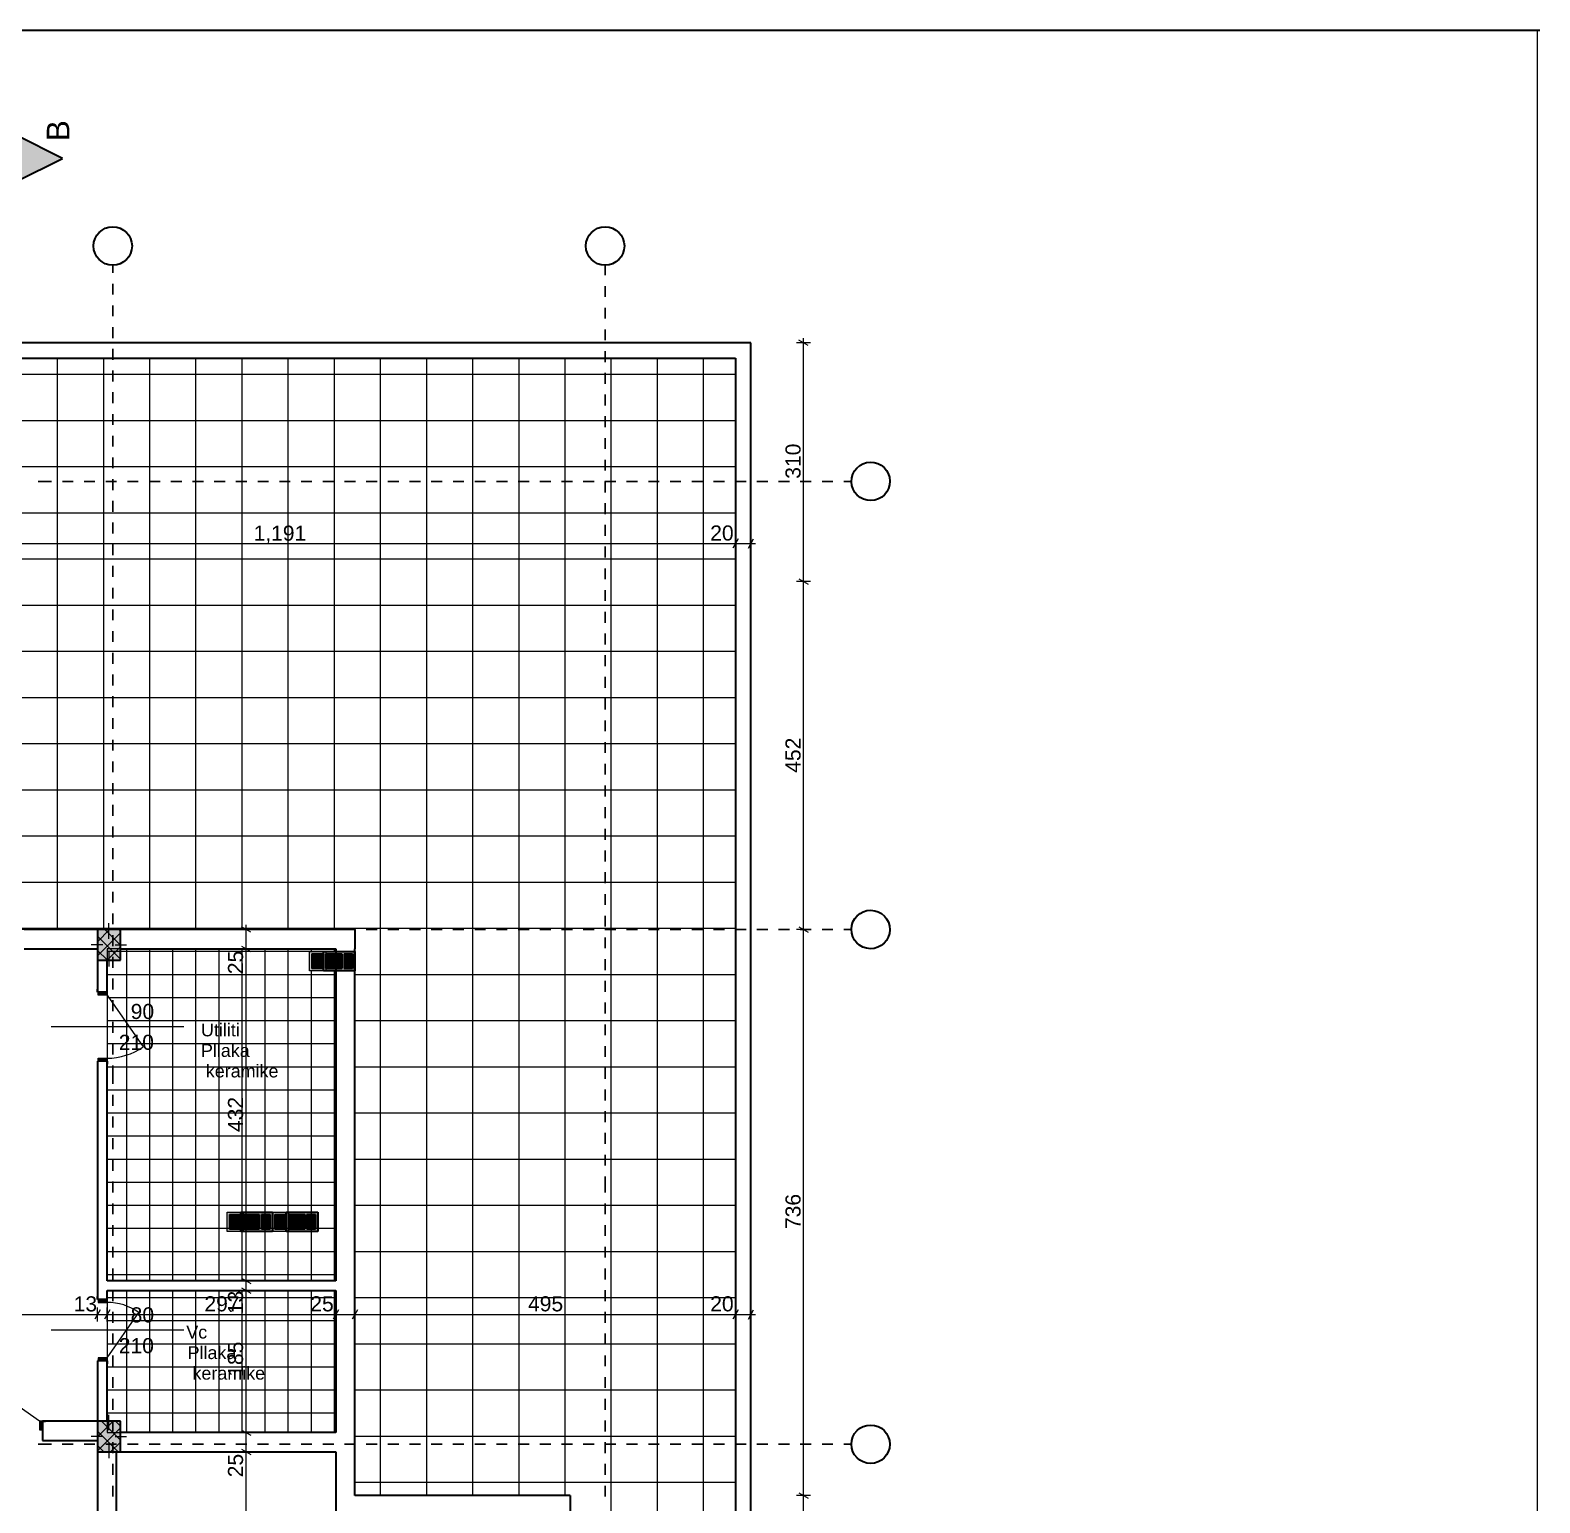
# Model space of a CAD drawing. Header units: centimetres. Extents: x -2434 to 2614, y -2658 to 878.
# Drawn here: x 623 to 2587, y -1037 to 878 of the extents above; entities that cross this region are included whole.
import ezdxf

# ---------------------------------------------------------------- set-up
doc = ezdxf.new("R2010")
doc.units = ezdxf.units.CM
for name, color, linetype, true_color in [('PDF_0_Pen_No__1#1', 7, 'Continuous', 0xa80f02), ('PDF_2D Drafting - General', 7, 'Continuous', 0xa80f02), ('PDF_A-COLS_Pen_No__97#1', 7, 'Continuous', 0x6a6a6a), ('PDF_Annotation - Text', 7, 'Continuous', 0xa80f02), ('PDF_Geometry', 7, 'Continuous', 0x999999), ('PDF_Marker - Section', 7, 'Continuous', 0x80c2ff), ('PDF_Structural - Shear', 7, 'Continuous', 0xdf0000)]:
    doc.layers.add(name, color=color, linetype=linetype, true_color=true_color)
doc.layers.add('PDF_Dimensioning - General', color=7, linetype='Continuous')
doc.layers.add('PDF_Structural - Bearing', color=7, linetype='Continuous')
doc.styles.add('PDF Arial', font='')
doc.styles.get('PDF Arial').set_extended_font_data('Arial')

msp = doc.modelspace()

# ---------------------------------------------------------------- linework, layer by layer
at = {"layer": 'PDF_0_Pen_No__1#1', "lineweight": 35}
for points in [[(1004.7, -345.3), (1004.7, -320.3)], [(1004.7, -320.3), (1045.7, -320.3)], [(1007.7, -342.3), (1007.7, -323.3)], [(1007.7, -323.3), (1028.7, -323.3)], [(1028.7, -323.3), (1028.7, -342.3)], [(1031.7, -323.3), (1031.7, -342.3)], [(1031.7, -323.3), (1042.7, -323.3)], [(1042.7, -323.3), (1042.7, -342.3)], [(1045.7, -320.3), (1045.7, -345.3)], [(1045.7, -345.3), (1004.7, -345.3)], [(1028.7, -342.3), (1007.7, -342.3)], [(1042.7, -342.3), (1031.7, -342.3)], [(897.4, -684.2), (897.4, -659.2)], [(897.4, -659.2), (938.4, -659.2)], [(900.4, -681.2), (900.4, -662.2)], [(900.4, -662.2), (921.4, -662.2)], [(921.4, -662.2), (921.4, -681.2)], [(924.4, -662.2), (924.4, -681.2)], [(924.4, -662.2), (935.4, -662.2)], [(935.4, -662.2), (935.4, -681.2)], [(938.4, -659.2), (938.4, -684.2)], [(956.4, -684.2), (956.4, -659.2)], [(956.4, -659.2), (997.4, -659.2)], [(959.4, -681.2), (959.4, -662.2)], [(959.4, -662.2), (980.4, -662.2)], [(980.4, -662.2), (980.4, -681.2)], [(983.4, -662.2), (983.4, -681.2)], [(983.4, -662.2), (994.4, -662.2)], [(994.4, -662.2), (994.4, -681.2)], [(997.4, -659.2), (997.4, -684.2)], [(938.4, -684.2), (897.4, -684.2)], [(921.4, -681.2), (900.4, -681.2)], [(935.4, -681.2), (924.4, -681.2)], [(997.4, -684.2), (956.4, -684.2)], [(980.4, -681.2), (959.4, -681.2)], [(994.4, -681.2), (983.4, -681.2)]]:
    msp.add_lwpolyline(points, dxfattribs=at)
at = {"layer": 'PDF_2D Drafting - General', "lineweight": 35}
msp.add_circle((948.9, -671.7), 5, dxfattribs=at)
for centre, major_axis, ratio in [((997.2, -332.8), (5, 0), 0.999435), ((889.9, -671.7), (-0.05, -5), 0.999325)]:
    msp.add_ellipse(centre, major_axis=major_axis, ratio=ratio, dxfattribs=at)
at = {"layer": 'PDF_A-COLS_Pen_No__97#1', "lineweight": 18}
for points in [[(986.7, -345.3), (986.7, -320.3)], [(986.7, -320.3), (1007.7, -320.3)], [(1004.7, -323.3), (989.7, -323.3)], [(989.7, -323.3), (989.7, -342.3)], [(989.7, -342.3), (989.7, -323.3)], [(989.7, -323.3), (1004.7, -323.3)], [(989.7, -342.3), (1004.7, -323.3)], [(1004.7, -323.3), (989.7, -342.3)], [(989.7, -342.3), (989.7, -323.3)], [(989.7, -323.3), (1004.7, -323.3)], [(1004.7, -320.3), (1004.7, -345.3)], [(1045.7, -320.3), (1004.7, -320.3)], [(1004.7, -342.3), (1004.7, -323.3)], [(1004.7, -323.3), (1004.7, -342.3)], [(1004.7, -323.3), (1004.7, -342.3)], [(1007.7, -320.3), (1007.7, -345.3)], [(1007.7, -323.3), (1028.7, -323.3)], [(1007.7, -342.3), (1007.7, -323.3)], [(1007.7, -342.3), (1028.7, -323.3)], [(1007.7, -342.3), (1028.7, -323.3)], [(1007.7, -323.3), (1007.7, -342.3)], [(1028.7, -323.3), (1007.7, -323.3)], [(1028.7, -323.3), (1028.7, -342.3)], [(1028.7, -323.3), (1028.7, -342.3)], [(1031.7, -342.3), (1031.7, -323.3)], [(1031.7, -323.3), (1042.7, -323.3)], [(1042.7, -323.3), (1031.7, -342.3)], [(1031.7, -342.3), (1042.7, -323.3)], [(1031.7, -323.3), (1031.7, -342.3)], [(1042.7, -323.3), (1031.7, -323.3)], [(1042.7, -323.3), (1042.7, -342.3)], [(1042.7, -342.3), (1042.7, -323.3)], [(1045.7, -345.3), (1045.7, -320.3)], [(1007.7, -345.3), (986.7, -345.3)], [(989.7, -342.3), (1004.7, -342.3)], [(1004.7, -342.3), (989.7, -342.3)], [(1004.7, -342.3), (989.7, -342.3)], [(1004.7, -345.3), (1045.7, -345.3)], [(1028.7, -342.3), (1007.7, -342.3)], [(1028.7, -342.3), (1007.7, -342.3)], [(1042.7, -342.3), (1031.7, -342.3)], [(1031.7, -342.3), (1042.7, -342.3)], [(879.4, -684.2), (879.4, -659.2)], [(879.4, -659.2), (900.4, -659.2)], [(897.4, -662.2), (882.4, -662.2)], [(882.4, -662.2), (882.4, -681.2)], [(882.4, -681.2), (882.4, -662.2)], [(882.4, -662.2), (897.4, -662.2)], [(882.4, -681.2), (897.4, -662.2)], [(897.4, -662.2), (882.4, -681.2)], [(882.4, -681.2), (882.4, -662.2)], [(882.4, -662.2), (897.4, -662.2)], [(897.4, -659.2), (897.4, -684.2)], [(938.4, -659.2), (897.4, -659.2)], [(897.4, -681.2), (897.4, -662.2)], [(897.4, -662.2), (897.4, -681.2)], [(897.4, -662.2), (897.4, -681.2)], [(900.4, -659.2), (900.4, -684.2)], [(900.4, -662.2), (921.4, -662.2)], [(900.4, -681.2), (900.4, -662.2)], [(900.4, -681.2), (921.4, -662.2)], [(900.4, -681.2), (921.4, -662.2)], [(900.4, -662.2), (900.4, -681.2)], [(921.4, -662.2), (900.4, -662.2)], [(921.4, -662.2), (921.4, -681.2)], [(921.4, -662.2), (921.4, -681.2)], [(924.4, -681.2), (924.4, -662.2)], [(924.4, -662.2), (935.4, -662.2)], [(935.4, -662.2), (924.4, -681.2)], [(924.4, -681.2), (935.4, -662.2)], [(924.4, -662.2), (924.4, -681.2)], [(935.4, -662.2), (924.4, -662.2)], [(935.4, -662.2), (935.4, -681.2)], [(935.4, -681.2), (935.4, -662.2)], [(938.4, -684.2), (938.4, -659.2)], [(938.4, -659.2), (959.4, -659.2)], [(938.4, -684.2), (938.4, -659.2)], [(956.4, -662.2), (941.4, -662.2)], [(941.4, -662.2), (941.4, -681.2)], [(941.4, -681.2), (941.4, -662.2)], [(941.4, -662.2), (956.4, -662.2)], [(941.4, -681.2), (956.4, -662.2)], [(956.4, -662.2), (941.4, -681.2)], [(941.4, -681.2), (941.4, -662.2)], [(941.4, -662.2), (956.4, -662.2)], [(956.4, -659.2), (956.4, -684.2)], [(997.4, -659.2), (956.4, -659.2)], [(956.4, -681.2), (956.4, -662.2)], [(956.4, -662.2), (956.4, -681.2)], [(956.4, -662.2), (956.4, -681.2)], [(959.4, -659.2), (959.4, -684.2)], [(959.4, -662.2), (980.4, -662.2)], [(959.4, -681.2), (959.4, -662.2)], [(959.4, -681.2), (980.4, -662.2)], [(959.4, -681.2), (980.4, -662.2)], [(959.4, -662.2), (959.4, -681.2)], [(980.4, -662.2), (959.4, -662.2)], [(980.4, -662.2), (980.4, -681.2)], [(980.4, -662.2), (980.4, -681.2)], [(983.4, -681.2), (983.4, -662.2)], [(983.4, -662.2), (994.4, -662.2)], [(994.4, -662.2), (983.4, -681.2)], [(983.4, -681.2), (994.4, -662.2)], [(983.4, -662.2), (983.4, -681.2)], [(994.4, -662.2), (983.4, -662.2)], [(994.4, -662.2), (994.4, -681.2)], [(994.4, -681.2), (994.4, -662.2)], [(997.4, -684.2), (997.4, -659.2)], [(900.4, -684.2), (879.4, -684.2)], [(882.4, -681.2), (897.4, -681.2)], [(897.4, -681.2), (882.4, -681.2)], [(897.4, -681.2), (882.4, -681.2)], [(897.4, -684.2), (938.4, -684.2)], [(921.4, -681.2), (900.4, -681.2)], [(921.4, -681.2), (900.4, -681.2)], [(935.4, -681.2), (924.4, -681.2)], [(924.4, -681.2), (935.4, -681.2)], [(959.4, -684.2), (938.4, -684.2)], [(941.4, -681.2), (956.4, -681.2)], [(956.4, -681.2), (941.4, -681.2)], [(956.4, -681.2), (941.4, -681.2)], [(956.4, -684.2), (997.4, -684.2)], [(980.4, -681.2), (959.4, -681.2)], [(980.4, -681.2), (959.4, -681.2)], [(994.4, -681.2), (983.4, -681.2)], [(983.4, -681.2), (994.4, -681.2)]]:
    msp.add_lwpolyline(points, dxfattribs=at)
at = {"layer": 'PDF_A-COLS_Pen_No__97#1', "transparency": 33554559}
for points in [[(1007.7, -320.3), (1007.7, -345.3), (986.7, -320.3), (986.7, -345.3)], [(1004.7, -323.3), (989.7, -323.3), (1004.7, -342.3), (989.7, -342.3)], [(1045.7, -320.3), (1045.7, -345.3), (1004.7, -320.3), (1004.7, -345.3)], [(1028.7, -323.3), (1007.7, -323.3), (1028.7, -342.3), (1007.7, -342.3)], [(1028.7, -323.3), (1028.7, -342.3), (1007.7, -342.3)], [(1031.7, -323.3), (1031.7, -342.3), (1042.7, -323.3), (1042.7, -342.3)], [(1031.7, -342.3), (1042.7, -323.3), (1042.7, -342.3)], [(900.4, -659.2), (900.4, -684.2), (879.4, -659.2), (879.4, -684.2)], [(897.4, -662.2), (882.4, -662.2), (897.4, -681.2), (882.4, -681.2)], [(938.4, -659.2), (938.4, -684.2), (897.4, -659.2), (897.4, -684.2)], [(921.4, -662.2), (900.4, -662.2), (921.4, -681.2), (900.4, -681.2)], [(921.4, -662.2), (921.4, -681.2), (900.4, -681.2)], [(924.4, -662.2), (924.4, -681.2), (935.4, -662.2), (935.4, -681.2)], [(924.4, -681.2), (935.4, -662.2), (935.4, -681.2)], [(959.4, -659.2), (959.4, -684.2), (938.4, -659.2), (938.4, -684.2)], [(956.4, -662.2), (941.4, -662.2), (956.4, -681.2), (941.4, -681.2)], [(997.4, -659.2), (997.4, -684.2), (956.4, -659.2), (956.4, -684.2)], [(980.4, -662.2), (959.4, -662.2), (980.4, -681.2), (959.4, -681.2)], [(980.4, -662.2), (980.4, -681.2), (959.4, -681.2)], [(983.4, -662.2), (983.4, -681.2), (994.4, -662.2), (994.4, -681.2)], [(983.4, -681.2), (994.4, -662.2), (994.4, -681.2)]]:
    msp.add_solid(points, dxfattribs=at)
at = {"layer": 'PDF_A-COLS_Pen_No__97#1', "color": 7, "true_color": 0xffffff, "transparency": 33554559}
for points in [[(1004.7, -323.3), (1004.7, -342.3), (989.7, -323.3), (989.7, -342.3)], [(1004.7, -323.3), (989.7, -342.3), (989.7, -323.3)], [(1028.7, -323.3), (1007.7, -342.3), (1007.7, -323.3)], [(1042.7, -323.3), (1031.7, -342.3), (1031.7, -323.3)], [(897.4, -662.2), (897.4, -681.2), (882.4, -662.2), (882.4, -681.2)], [(897.4, -662.2), (882.4, -681.2), (882.4, -662.2)], [(921.4, -662.2), (900.4, -681.2), (900.4, -662.2)], [(935.4, -662.2), (924.4, -681.2), (924.4, -662.2)], [(956.4, -662.2), (956.4, -681.2), (941.4, -662.2), (941.4, -681.2)], [(956.4, -662.2), (941.4, -681.2), (941.4, -662.2)], [(980.4, -662.2), (959.4, -681.2), (959.4, -662.2)], [(994.4, -662.2), (983.4, -681.2), (983.4, -662.2)]]:
    msp.add_solid(points, dxfattribs=at)
at = {"layer": 'PDF_A-COLS_Pen_No__97#1', "color": 5, "transparency": 33554559}
for points in [[(989.7, -342.3), (1004.7, -323.3), (1004.7, -342.3)], [(882.4, -681.2), (897.4, -662.2), (897.4, -681.2)], [(941.4, -681.2), (956.4, -662.2), (956.4, -681.2)]]:
    msp.add_solid(points, dxfattribs=at)
at = {"layer": 'PDF_Dimensioning - General', "lineweight": 13}
for points in [[(1638.3, 471.3), (1620.3, 471.3)], [(1635.3, 467.9), (1623.3, 474.8)], [(1629.3, 471.3), (1629.3, 477.2)], [(1629.3, 160.9), (1629.3, 471.3)], [(1544.4, 216.2), (1537.5, 204.2)], [(1540.9, 201.2), (1540.9, 219.2)], [(1557.5, 204.2), (1564.4, 216.2)], [(1560.9, 201.2), (1560.9, 219.2)], [(349.5, 210.2), (1540.9, 210.2)], [(1540.9, 210.2), (1560.9, 210.2)], [(1560.9, 210.2), (1566.8, 210.2)], [(1638.3, 160.9), (1620.3, 160.9)], [(1623.3, 164.4), (1635.3, 157.4)], [(1629.3, -291.5), (1629.3, 160.9)], [(913.2, -291.5), (895.2, -291.5)], [(910.2, -295), (898.2, -288)], [(904.2, -291.5), (904.2, -285.6)], [(904.2, -316.5), (904.2, -291.5)], [(1638.3, -291.5), (1620.3, -291.5)], [(1623.3, -288), (1635.3, -295)], [(1629.3, -1027.5), (1629.3, -291.5)], [(898.2, -313.1), (910.2, -320)], [(913.2, -316.5), (895.2, -316.5)], [(904.2, -748.3), (904.2, -316.5)], [(898.2, -744.9), (910.2, -751.8)], [(913.2, -748.3), (895.2, -748.3)], [(913.2, -760.8), (895.2, -760.8)], [(898.2, -757.4), (910.2, -764.3)], [(904.2, -760.8), (904.2, -748.3)], [(904.2, -945.7), (904.2, -760.8)], [(710.8, -801), (710.8, -783)], [(723.3, -801), (723.3, -783)], [(1020.7, -801), (1020.7, -783)], [(1045.7, -801), (1045.7, -783)], [(1540.9, -801), (1540.9, -783)], [(1560.9, -801), (1560.9, -783)], [(477.6, -792), (710.8, -792)], [(714.3, -786), (707.3, -798)], [(710.8, -792), (723.3, -792)], [(726.8, -786), (719.8, -798)], [(723.3, -792), (1020.7, -792)], [(1024.2, -786), (1017.3, -798)], [(1020.7, -792), (1045.7, -792)], [(1049.2, -786), (1042.3, -798)], [(1045.7, -792), (1540.9, -792)], [(1544.4, -786), (1537.5, -798)], [(1540.9, -792), (1560.9, -792)], [(1557.5, -798), (1564.4, -786)], [(1560.9, -792), (1566.8, -792)], [(898.2, -942.3), (910.2, -949.2)], [(913.2, -945.7), (895.2, -945.7)], [(904.2, -970.8), (904.2, -945.7)], [(913.2, -970.8), (895.2, -970.8)], [(898.2, -967.3), (910.2, -974.2)], [(904.2, -1743.1), (904.2, -970.8)], [(1638.3, -1027.5), (1620.3, -1027.5)], [(1623.3, -1024), (1635.3, -1030.9)], [(1629.3, -1810.8), (1629.3, -1027.5)]]:
    msp.add_lwpolyline(points, dxfattribs=at)
at = {"layer": 'PDF_Geometry', "color": 7, "lineweight": 35}
msp.add_lwpolyline([(-2404.3, 877.7), (2587, 877.7)], dxfattribs=at)
at = {"layer": 'PDF_Geometry', "color": 7, "lineweight": 13}
for points in [[(2583.6, 877.7), (2583.6, -2627.7)], [(1540.9, 451.3), (-656.6, 451.3)], [(1540.9, -1479.7), (1540.9, 451.3)], [(1045.7, -291.5), (349.5, -291.5)], [(1045.7, -291.5), (349.5, -291.5)], [(1045.7, -1027.5), (1045.7, -291.5)], [(1045.7, -1027.5), (1045.7, -291.5)], [(1020.7, -316.5), (723.3, -316.5)], [(723.3, -316.5), (723.3, -748.3)], [(986.7, -320.3), (1004.7, -320.3)], [(986.7, -345.3), (986.7, -320.3)], [(1004.7, -320.3), (1020.7, -320.3)], [(1020.7, -320.3), (1020.7, -316.5)], [(1007.7, -345.3), (986.7, -345.3)], [(1020.7, -345.3), (1007.7, -345.3)], [(1020.7, -748.3), (1020.7, -345.3)], [(723.3, -748.3), (1020.7, -748.3)], [(723.3, -760.8), (723.3, -945.7)], [(1020.7, -760.8), (723.3, -760.8)], [(1020.7, -945.7), (1020.7, -760.8)], [(723.3, -945.7), (1020.7, -945.7)], [(1325.8, -1027.5), (1045.7, -1027.5)], [(1325.8, -1027.5), (1045.7, -1027.5)], [(1325.8, -1810.8), (1325.8, -1027.5)], [(1325.8, -1810.8), (1325.8, -1027.5)]]:
    msp.add_lwpolyline(points, dxfattribs=at)
at = {"layer": 'PDF_Geometry', "lineweight": 13}
for points in [[(659, -291.5), (659, 451.3)], [(719, -291.5), (719, 451.3)], [(779, -291.5), (779, 451.3)], [(839, -291.5), (839, 451.3)], [(899.1, -291.5), (899.1, 451.3)], [(959.1, -291.5), (959.1, 451.3)], [(1019.1, -291.5), (1019.1, 451.3)], [(1079.1, -1027.5), (1079.1, 451.3)], [(1139.1, -1027.5), (1139.1, 451.3)], [(1199.2, -1027.5), (1199.2, 451.3)], [(1259.2, -1027.5), (1259.2, 451.3)], [(1319.2, -1027.5), (1319.2, 451.3)], [(1379.2, -1810.8), (1379.2, 451.3)], [(1439.3, -1810.8), (1439.3, 451.3)], [(1499.3, -1810.8), (1499.3, 451.3)], [(-656.6, 430.4), (1540.9, 430.4)], [(-656.6, 370.4), (1540.9, 370.4)], [(-656.6, 310.3), (1540.9, 310.3)], [(-1702.3, 250.3), (1540.9, 250.3)], [(-1702.3, 190.3), (1540.9, 190.3)], [(349.5, 130.3), (1540.9, 130.3)], [(349.5, 70.3), (1540.9, 70.3)], [(349.5, 10.2), (1540.9, 10.2)], [(349.5, -49.8), (1540.9, -49.8)], [(349.5, -109.8), (1540.9, -109.8)], [(349.5, -169.8), (1540.9, -169.8)], [(349.5, -229.9), (1540.9, -229.9)], [(349.5, -289.9), (1540.9, -289.9)], [(723.3, -319.9), (1020.7, -319.9)], [(749, -748.3), (749, -316.5)], [(779, -748.3), (779, -316.5)], [(809, -748.3), (809, -316.5)], [(839, -748.3), (839, -316.5)], [(869, -748.3), (869, -316.5)], [(899.1, -748.3), (899.1, -316.5)], [(929.1, -748.3), (929.1, -316.5)], [(959.1, -748.3), (959.1, -316.5)], [(989.1, -320.3), (989.1, -316.5)], [(1019.1, -320.3), (1019.1, -316.5)], [(723.3, -349.9), (1020.7, -349.9)], [(989.1, -748.3), (989.1, -345.3)], [(1019.1, -748.3), (1019.1, -345.3)], [(1045.7, -349.9), (1540.9, -349.9)], [(723.3, -379.9), (1020.7, -379.9)], [(723.3, -409.9), (1020.7, -409.9)], [(1045.7, -409.9), (1540.9, -409.9)], [(723.3, -439.9), (1020.7, -439.9)], [(723.3, -470), (1020.7, -470)], [(1045.7, -470), (1540.9, -470)], [(723.3, -500), (1020.7, -500)], [(723.3, -530), (1020.7, -530)], [(1045.7, -530), (1540.9, -530)], [(723.3, -560), (1020.7, -560)], [(723.3, -590), (1020.7, -590)], [(1045.7, -590), (1540.9, -590)], [(723.3, -620), (1020.7, -620)], [(723.3, -650), (1020.7, -650)], [(1045.7, -650), (1540.9, -650)], [(723.3, -680), (1020.7, -680)], [(723.3, -710.1), (1020.7, -710.1)], [(1045.7, -710.1), (1540.9, -710.1)], [(723.3, -740.1), (1020.7, -740.1)], [(749, -945.7), (749, -760.8)], [(779, -945.7), (779, -760.8)], [(809, -945.7), (809, -760.8)], [(839, -945.7), (839, -760.8)], [(869, -945.7), (869, -760.8)], [(899.1, -945.7), (899.1, -760.8)], [(929.1, -945.7), (929.1, -760.8)], [(959.1, -945.7), (959.1, -760.8)], [(989.1, -945.7), (989.1, -760.8)], [(1019.1, -945.7), (1019.1, -760.8)], [(723.3, -770.1), (1020.7, -770.1)], [(1045.7, -770.1), (1540.9, -770.1)], [(723.3, -800.1), (1020.7, -800.1)], [(723.3, -830.1), (1020.7, -830.1)], [(1045.7, -830.1), (1540.9, -830.1)], [(723.3, -860.1), (1020.7, -860.1)], [(723.3, -890.1), (1020.7, -890.1)], [(1045.7, -890.1), (1540.9, -890.1)], [(723.3, -920.1), (1020.7, -920.1)], [(1045.7, -950.2), (1540.9, -950.2)], [(1045.7, -1010.2), (1540.9, -1010.2)]]:
    msp.add_lwpolyline(points, dxfattribs=at)
at = {"layer": 'PDF_Marker - Section', "color": 161, "lineweight": 35, "true_color": 0x40a5ff}
for points in [[(665.2, 711.1), (605.2, 741.1)], [(605.2, 681.1), (665.2, 711.1)]]:
    msp.add_lwpolyline(points, dxfattribs=at)
at = {"layer": 'PDF_Marker - Section', "color": 161, "true_color": 0x40a5ff, "transparency": 33554559}
msp.add_solid([(605.2, 741.1), (605.2, 681.1), (665.2, 711.1)], dxfattribs=at)
at = {"layer": 'PDF_Structural - Bearing', "lineweight": 35}
for points in [[(1540.9, 471.3), (-656.6, 471.3)], [(1560.9, 471.3), (1540.9, 471.3)], [(1560.9, -1479.7), (1560.9, 471.3)], [(-656.6, 451.3), (1540.9, 451.3)], [(1540.9, 451.3), (1540.9, -1479.7)], [(710.8, -291.5), (615.7, -291.5)], [(740.8, -291.5), (710.8, -291.5)], [(710.8, -291.5), (710.8, -331.5)], [(1045.7, -291.5), (740.8, -291.5)], [(740.8, -331.5), (740.8, -291.5)], [(1045.7, -291.5), (1045.7, -316.5)], [(615.7, -316.5), (710.8, -316.5)], [(710.8, -331.5), (710.8, -372.9)], [(710.8, -331.5), (740.8, -331.5)], [(723.3, -372.9), (723.3, -331.5)], [(740.8, -316.5), (1020.7, -316.5)], [(1020.7, -316.5), (1020.7, -748.3)], [(1045.7, -1027.5), (1045.7, -316.5)], [(710.8, -372.9), (710.8, -369.2)], [(710.8, -372.9), (710.8, -369.2)], [(710.8, -372.9), (710.8, -369.2)], [(711.8, -372.9), (710.8, -372.9)], [(711.8, -372.9), (710.8, -372.9)], [(711.8, -372.9), (710.8, -372.9)], [(723.3, -372.9), (711.8, -372.9)], [(723.3, -372.9), (711.8, -372.9)], [(723.3, -372.9), (711.8, -372.9)], [(723.3, -372.9), (723.3, -369.2)], [(723.3, -372.9), (723.3, -369.2)], [(723.3, -372.9), (723.3, -369.2)], [(710.8, -462.9), (710.8, -466.6)], [(711.8, -462.9), (710.8, -462.9)], [(710.8, -462.9), (710.8, -772.4)], [(711.8, -462.9), (710.8, -462.9)], [(711.8, -462.9), (710.8, -462.9)], [(710.8, -462.9), (710.8, -466.6)], [(710.8, -462.9), (710.8, -466.6)], [(723.3, -462.9), (711.8, -462.9)], [(723.3, -462.9), (711.8, -462.9)], [(723.3, -462.9), (711.8, -462.9)], [(723.3, -462.9), (723.3, -466.6)], [(723.3, -748.3), (723.3, -462.9)], [(723.3, -462.9), (723.3, -466.6)], [(723.3, -462.9), (723.3, -466.6)], [(1020.7, -748.3), (723.3, -748.3)], [(723.3, -772.4), (723.3, -760.8)], [(723.3, -760.8), (1020.7, -760.8)], [(1020.7, -760.8), (1020.7, -945.7)], [(710.8, -772.4), (710.8, -768.7)], [(710.8, -772.4), (710.8, -768.7)], [(710.8, -772.4), (710.8, -768.7)], [(711.8, -772.4), (710.8, -772.4)], [(711.8, -772.4), (710.8, -772.4)], [(711.8, -772.4), (710.8, -772.4)], [(723.3, -772.4), (711.8, -772.4)], [(723.3, -772.4), (711.8, -772.4)], [(723.3, -772.4), (711.8, -772.4)], [(723.3, -772.4), (723.3, -768.7)], [(723.3, -772.4), (723.3, -768.7)], [(723.3, -772.4), (723.3, -768.7)], [(710.8, -852.4), (710.8, -856.1)], [(711.8, -852.4), (710.8, -852.4)], [(710.8, -852.4), (710.8, -930.7)], [(711.8, -852.4), (710.8, -852.4)], [(711.8, -852.4), (710.8, -852.4)], [(710.8, -852.4), (710.8, -856.1)], [(710.8, -852.4), (710.8, -856.1)], [(723.3, -852.4), (711.8, -852.4)], [(723.3, -852.4), (711.8, -852.4)], [(723.3, -852.4), (711.8, -852.4)], [(723.3, -852.4), (723.3, -856.1)], [(723.3, -930.7), (723.3, -852.4)], [(723.3, -852.4), (723.3, -856.1)], [(723.3, -852.4), (723.3, -856.1)], [(639.4, -930.7), (643.1, -930.7)], [(639.4, -930.7), (639.4, -942.2)], [(710.8, -930.7), (639.4, -930.7)], [(639.4, -930.7), (639.4, -942.2)], [(639.4, -930.7), (639.4, -942.2)], [(639.4, -930.7), (643.1, -930.7)], [(639.4, -930.7), (643.1, -930.7)], [(639.4, -942.2), (639.4, -955.8)], [(639.4, -942.2), (639.4, -955.8)], [(639.4, -942.2), (639.4, -955.8)], [(740.8, -930.7), (710.8, -930.7)], [(710.8, -930.7), (710.8, -970.8)], [(740.8, -970.8), (740.8, -930.7)], [(639.4, -955.8), (643.1, -955.8)], [(639.4, -955.8), (710.8, -955.8)], [(639.4, -955.8), (643.1, -955.8)], [(639.4, -955.8), (643.1, -955.8)], [(1020.7, -945.7), (740.8, -945.7)], [(710.8, -970.8), (710.8, -1698.2)], [(710.8, -970.8), (740.8, -970.8)], [(735.8, -1290.6), (735.8, -970.8)], [(740.8, -970.8), (1020.7, -970.8)], [(1020.7, -970.8), (1020.7, -1052.5)], [(1325.8, -1027.5), (1045.7, -1027.5)], [(1325.8, -1027.5), (1325.8, -1052.5)]]:
    msp.add_lwpolyline(points, dxfattribs=at)
at = {"layer": 'PDF_Structural - Bearing', "lineweight": 13}
for points in [[(710.8, -307.4), (726.6, -291.5)], [(740.8, -311.9), (720.4, -291.5)], [(740.8, -293.5), (738.8, -291.5)], [(710.8, -325.8), (740.8, -295.7)], [(740.8, -330.3), (710.8, -300.3)], [(723.4, -331.5), (740.8, -314.1)], [(723.7, -331.5), (710.8, -318.7)], [(823.3, -417.9), (650.8, -417.9)], [(823.3, -812.4), (650.8, -812.4)], [(710.8, -951.1), (731.1, -930.7)], [(710.8, -932.7), (712.8, -930.7)], [(710.8, -969.5), (740.8, -939.5)], [(740.8, -955.6), (715.9, -930.7)], [(740.8, -937.2), (734.3, -930.7)], [(737.6, -970.8), (710.8, -944)], [(727.9, -970.8), (740.8, -957.9)], [(719.2, -970.8), (710.8, -962.4)]]:
    msp.add_lwpolyline(points, dxfattribs=at)
at = {"layer": 'PDF_Structural - Bearing', "color": 1, "lineweight": 0}
for points in [[(725.8, -303.5), (725.8, -283.5)], [(717.8, -311.5), (702.8, -311.5)], [(725.8, -311.5), (725.8, -311.5)], [(733.8, -311.5), (748.8, -311.5)], [(725.8, -319.5), (725.8, -339.5)], [(725.8, -942.7), (725.8, -922.7)], [(717.8, -950.7), (702.8, -950.7)], [(725.8, -950.7), (725.8, -950.7)], [(725.8, -958.8), (725.8, -978.8)], [(733.8, -950.7), (748.8, -950.7)]]:
    msp.add_lwpolyline(points, dxfattribs=at)
at = {"layer": 'PDF_Structural - Bearing', "color": 30, "lineweight": 20, "true_color": 0xff6600}
for points in [[(711.8, -376.9), (711.8, -372.9)], [(711.8, -372.9), (723.3, -372.9)], [(723.3, -372.9), (723.3, -376.9)], [(723.3, -376.9), (711.8, -376.9)], [(711.8, -462.9), (711.8, -458.9)], [(711.8, -458.9), (723.3, -458.9)], [(723.3, -462.9), (711.8, -462.9)], [(723.3, -458.9), (723.3, -462.9)], [(711.8, -772.4), (711.8, -776.4)], [(723.3, -772.4), (711.8, -772.4)], [(711.8, -776.4), (723.3, -776.4)], [(723.3, -776.4), (723.3, -772.4)], [(723.3, -848.4), (711.8, -848.4)], [(711.8, -848.4), (711.8, -852.4)], [(711.8, -852.4), (723.3, -852.4)], [(723.3, -852.4), (723.3, -848.4)], [(639.4, -930.7), (635.4, -930.7)], [(635.4, -930.7), (635.4, -942.2)], [(635.4, -942.2), (639.4, -942.2)], [(639.4, -942.2), (639.4, -930.7)]]:
    msp.add_lwpolyline(points, dxfattribs=at)
at = {"layer": 'PDF_Structural - Bearing', "color": 30, "lineweight": 18, "true_color": 0xff6600}
for points in [[(723.3, -376.9), (770.4, -444.1)], [(723.3, -848.4), (764.6, -789.4)], [(635.4, -930.7), (560, -877.9)]]:
    msp.add_lwpolyline(points, dxfattribs=at)
for centre, radius, start, end in [((723.3, -376.9), 82, 270.0008, 305.005), ((723.3, -848.4), 72, 55.0053, 89.9981)]:
    msp.add_arc(centre, radius, start, end, dxfattribs=at)
at = {"layer": 'PDF_Structural - Bearing', "color": 7, "true_color": 0xffffff, "transparency": 33554559}
for points in [[(710.8, -331.5), (710.8, -291.5), (740.8, -331.5), (740.8, -291.5)], [(723.3, -372.9), (711.8, -372.9), (723.3, -376.9), (711.8, -376.9)], [(711.8, -462.9), (723.3, -462.9), (711.8, -458.9), (723.3, -458.9)], [(711.8, -772.4), (711.8, -776.4), (723.3, -772.4), (723.3, -776.4)], [(723.3, -852.4), (723.3, -848.4), (711.8, -852.4), (711.8, -848.4)], [(639.4, -930.7), (635.4, -930.7), (639.4, -942.2), (635.4, -942.2)], [(710.8, -970.8), (710.8, -930.7), (740.8, -970.8), (740.8, -930.7)]]:
    msp.add_solid(points, dxfattribs=at)
at = {"layer": 'PDF_Structural - Shear', "lineweight": 25}
for points in [[(730.8, 562.2), (730.8, 572.2)], [(1371.2, 559.2), (1371.2, 572.2)], [(730.8, 534), (730.8, 548.1)], [(1371.2, 530.9), (1371.2, 545.1)], [(730.8, 505.8), (730.8, 519.9)], [(1371.2, 502.7), (1371.2, 516.8)], [(730.8, 477.5), (730.8, 491.6)], [(1371.2, 474.5), (1371.2, 488.6)], [(730.8, 449.3), (730.8, 463.4)], [(1371.2, 446.2), (1371.2, 460.4)], [(730.8, 421.1), (730.8, 435.2)], [(1371.2, 418), (1371.2, 432.1)], [(730.8, 392.8), (730.8, 406.9)], [(1371.2, 389.8), (1371.2, 403.9)], [(730.8, 364.6), (730.8, 378.7)], [(1371.2, 361.5), (1371.2, 375.7)], [(730.8, 336.4), (730.8, 350.5)], [(1371.2, 333.3), (1371.2, 347.4)], [(730.8, 308.1), (730.8, 322.2)], [(1371.2, 305.1), (1371.2, 319.2)], [(633.8, 291.1), (641.1, 291.1)], [(641.1, 291.1), (641.1, 291.1)], [(641.1, 291.1), (641.1, 291.1)], [(641.1, 291.1), (651.1, 291.1)], [(665.2, 291.1), (679.3, 291.1)], [(693.4, 291.1), (707.5, 291.1)], [(721.6, 291.1), (735.8, 291.1)], [(730.8, 279.9), (730.8, 294)], [(749.9, 291.1), (764, 291.1)], [(778.1, 291.1), (792.2, 291.1)], [(806.3, 291.1), (820.5, 291.1)], [(834.6, 291.1), (848.7, 291.1)], [(862.8, 291.1), (876.9, 291.1)], [(891, 291.1), (905.2, 291.1)], [(919.3, 291.1), (933.4, 291.1)], [(947.5, 291.1), (961.6, 291.1)], [(975.7, 291.1), (989.9, 291.1)], [(1004, 291.1), (1018.1, 291.1)], [(1032.2, 291.1), (1046.3, 291.1)], [(1060.4, 291.1), (1074.6, 291.1)], [(1088.7, 291.1), (1102.8, 291.1)], [(1116.9, 291.1), (1131, 291.1)], [(1145.1, 291.1), (1159.3, 291.1)], [(1173.4, 291.1), (1187.5, 291.1)], [(1201.6, 291.1), (1215.7, 291.1)], [(1229.8, 291.1), (1244, 291.1)], [(1258.1, 291.1), (1272.2, 291.1)], [(1286.3, 291.1), (1300.4, 291.1)], [(1314.5, 291.1), (1328.7, 291.1)], [(1342.8, 291.1), (1356.9, 291.1)], [(1371, 291.1), (1385.1, 291.1)], [(1371.2, 276.8), (1371.2, 291)], [(1399.2, 291.1), (1413.4, 291.1)], [(1427.5, 291.1), (1441.6, 291.1)], [(1455.7, 291.1), (1469.8, 291.1)], [(1483.9, 291.1), (1498.1, 291.1)], [(1512.2, 291.1), (1526.3, 291.1)], [(1540.4, 291.1), (1554.5, 291.1)], [(1568.6, 291.1), (1582.8, 291.1)], [(1596.9, 291.1), (1611, 291.1)], [(1625.1, 291.1), (1639.2, 291.1)], [(1653.3, 291.1), (1667.5, 291.1)], [(1681.6, 291.1), (1691.6, 291.1)], [(730.8, 251.7), (730.8, 265.8)], [(1371.2, 248.6), (1371.2, 262.7)], [(730.8, 223.4), (730.8, 237.5)], [(1371.2, 220.4), (1371.2, 234.5)], [(730.8, 195.2), (730.8, 209.3)], [(1371.2, 192.1), (1371.2, 206.3)], [(730.8, 167), (730.8, 181.1)], [(1371.2, 163.9), (1371.2, 178)], [(730.8, 138.7), (730.8, 152.8)], [(1371.2, 135.7), (1371.2, 149.8)], [(730.8, 110.5), (730.8, 124.6)], [(1371.2, 107.4), (1371.2, 121.6)], [(730.8, 82.3), (730.8, 96.4)], [(1371.2, 79.2), (1371.2, 93.3)], [(730.8, 54), (730.8, 68.1)], [(1371.2, 51), (1371.2, 65.1)], [(730.8, 25.8), (730.8, 39.9)], [(1371.2, 22.7), (1371.2, 36.9)], [(730.8, -2.4), (730.8, 11.7)], [(1371.2, -5.5), (1371.2, 8.6)], [(730.8, -30.7), (730.8, -16.6)], [(1371.2, -33.7), (1371.2, -19.6)], [(730.8, -58.9), (730.8, -44.8)], [(1371.2, -62), (1371.2, -47.8)], [(730.8, -87.1), (730.8, -73)], [(1371.2, -90.2), (1371.2, -76.1)], [(730.8, -115.4), (730.8, -101.3)], [(1371.2, -118.4), (1371.2, -104.3)], [(730.8, -143.6), (730.8, -129.5)], [(1371.2, -146.7), (1371.2, -132.5)], [(730.8, -171.8), (730.8, -157.7)], [(1371.2, -174.9), (1371.2, -160.8)], [(730.8, -200.1), (730.8, -186)], [(1371.2, -203.1), (1371.2, -189)], [(730.8, -228.3), (730.8, -214.2)], [(1371.2, -231.3), (1371.2, -217.2)], [(730.8, -256.5), (730.8, -242.4)], [(1371.2, -259.6), (1371.2, -245.5)], [(730.8, -284.8), (730.8, -270.7)], [(1371.2, -287.8), (1371.2, -273.7)], [(633.7, -291.5), (641, -291.5)], [(641, -291.5), (641, -291.5)], [(641, -291.5), (641, -291.5)], [(641, -291.5), (651, -291.5)], [(665.1, -291.5), (679.3, -291.5)], [(693.4, -291.5), (707.5, -291.5)], [(721.6, -291.5), (735.7, -291.5)], [(749.8, -291.5), (764, -291.5)], [(778.1, -291.5), (792.2, -291.5)], [(806.3, -291.5), (820.4, -291.5)], [(834.5, -291.5), (848.7, -291.5)], [(862.8, -291.5), (876.9, -291.5)], [(891, -291.5), (905.1, -291.5)], [(919.2, -291.5), (933.4, -291.5)], [(947.5, -291.5), (961.6, -291.5)], [(975.7, -291.5), (989.8, -291.5)], [(1003.9, -291.5), (1018.1, -291.5)], [(1032.2, -291.5), (1046.3, -291.5)], [(1060.4, -291.5), (1074.5, -291.5)], [(1088.6, -291.5), (1102.8, -291.5)], [(1116.9, -291.5), (1131, -291.5)], [(1145.1, -291.5), (1159.2, -291.5)], [(1173.3, -291.5), (1187.5, -291.5)], [(1201.6, -291.5), (1215.7, -291.5)], [(1229.8, -291.5), (1243.9, -291.5)], [(1258, -291.5), (1272.2, -291.5)], [(1286.3, -291.5), (1300.4, -291.5)], [(1314.5, -291.5), (1328.6, -291.5)], [(1342.7, -291.5), (1356.9, -291.5)], [(1371, -291.5), (1385.1, -291.5)], [(1399.2, -291.5), (1413.3, -291.5)], [(1427.4, -291.5), (1441.6, -291.5)], [(1455.7, -291.5), (1469.8, -291.5)], [(1483.9, -291.5), (1498, -291.5)], [(1512.1, -291.5), (1526.3, -291.5)], [(1540.4, -291.5), (1554.5, -291.5)], [(1568.6, -291.5), (1582.7, -291.5)], [(1596.8, -291.5), (1611, -291.5)], [(1625.1, -291.5), (1639.2, -291.5)], [(1653.3, -291.5), (1667.4, -291.5)], [(1681.5, -291.5), (1691.5, -291.5)], [(730.8, -313), (730.8, -298.9)], [(1371.2, -316), (1371.2, -301.9)], [(730.8, -341.2), (730.8, -327.1)], [(1371.2, -344.3), (1371.2, -330.2)], [(730.8, -369.5), (730.8, -355.4)], [(1371.2, -372.5), (1371.2, -358.4)], [(730.8, -397.7), (730.8, -383.6)], [(1371.2, -400.7), (1371.2, -386.6)], [(730.8, -425.9), (730.8, -411.8)], [(1371.2, -429), (1371.2, -414.9)], [(730.8, -454.2), (730.8, -440.1)], [(1371.2, -457.2), (1371.2, -443.1)], [(730.8, -478.3), (730.8, -468.3)], [(730.8, -478.3), (730.8, -492.4)], [(730.8, -478.3), (730.8, -478.3)], [(1371.2, -485.5), (1371.2, -471.3)], [(730.8, -506.5), (730.8, -520.6)], [(1371.2, -513.7), (1371.2, -499.6)], [(1371.2, -541.9), (1371.2, -527.8)], [(730.8, -534.7), (730.8, -548.8)], [(730.8, -562.9), (730.8, -577.1)], [(1371.2, -570.2), (1371.2, -556)], [(1371.2, -598.4), (1371.2, -584.3)], [(730.8, -591.2), (730.8, -605.3)], [(730.8, -619.4), (730.8, -633.5)], [(1371.2, -625.5), (1371.2, -612.5)], [(1371.2, -625.5), (1371.2, -633.5)], [(730.8, -647.6), (730.8, -661.8)], [(1371.2, -647.6), (1371.2, -661.8)], [(730.8, -675.9), (730.8, -690)], [(1371.2, -675.9), (1371.2, -690)], [(730.8, -704.1), (730.8, -718.2)], [(1371.2, -704.1), (1371.2, -718.2)], [(730.8, -732.3), (730.8, -746.5)], [(1371.2, -732.3), (1371.2, -746.5)], [(730.8, -760.6), (730.8, -774.7)], [(1371.2, -760.6), (1371.2, -774.7)], [(730.8, -788.8), (730.8, -802.9)], [(1371.2, -788.8), (1371.2, -802.9)], [(730.8, -817), (730.8, -831.2)], [(1371.2, -817), (1371.2, -831.2)], [(730.8, -845.3), (730.8, -859.4)], [(1371.2, -845.3), (1371.2, -859.4)], [(730.8, -873.5), (730.8, -887.6)], [(1371.2, -873.5), (1371.2, -887.6)], [(730.8, -901.7), (730.8, -915.9)], [(1371.2, -901.7), (1371.2, -915.9)], [(730.8, -930), (730.8, -944.1)], [(1371.2, -930), (1371.2, -944.1)], [(633.7, -960.8), (641, -960.8)], [(641, -960.8), (641, -960.8)], [(641, -960.8), (641, -960.8)], [(641, -960.8), (651, -960.8)], [(665.1, -960.8), (679.3, -960.8)], [(693.4, -960.8), (707.5, -960.8)], [(721.6, -960.8), (735.7, -960.8)], [(730.8, -958.2), (730.8, -972.3)], [(749.8, -960.8), (764, -960.8)], [(778.1, -960.8), (792.2, -960.8)], [(806.3, -960.8), (820.4, -960.8)], [(834.5, -960.8), (848.7, -960.8)], [(862.8, -960.8), (876.9, -960.8)], [(891, -960.8), (905.1, -960.8)], [(919.2, -960.8), (933.4, -960.8)], [(947.5, -960.8), (961.6, -960.8)], [(975.7, -960.8), (989.8, -960.8)], [(1003.9, -960.8), (1018.1, -960.8)], [(1032.2, -960.8), (1046.3, -960.8)], [(1060.4, -960.8), (1074.5, -960.8)], [(1088.6, -960.8), (1102.8, -960.8)], [(1116.9, -960.8), (1131, -960.8)], [(1145.1, -960.8), (1159.2, -960.8)], [(1173.3, -960.8), (1187.5, -960.8)], [(1201.6, -960.8), (1215.7, -960.8)], [(1229.8, -960.8), (1243.9, -960.8)], [(1258, -960.8), (1272.2, -960.8)], [(1286.3, -960.8), (1300.4, -960.8)], [(1314.5, -960.8), (1328.6, -960.8)], [(1342.7, -960.8), (1356.9, -960.8)], [(1371, -960.8), (1385.1, -960.8)], [(1371.2, -958.2), (1371.2, -972.3)], [(1399.2, -960.8), (1413.3, -960.8)], [(1427.4, -960.8), (1441.6, -960.8)], [(1455.7, -960.8), (1469.8, -960.8)], [(1483.9, -960.8), (1498, -960.8)], [(1512.1, -960.8), (1526.3, -960.8)], [(1540.4, -960.8), (1554.5, -960.8)], [(1568.6, -960.8), (1582.7, -960.8)], [(1596.8, -960.8), (1611, -960.8)], [(1625.1, -960.8), (1639.2, -960.8)], [(1653.3, -960.8), (1667.4, -960.8)], [(1681.5, -960.8), (1691.5, -960.8)], [(730.8, -986.4), (730.8, -1000.6)], [(1371.2, -986.4), (1371.2, -1000.6)], [(730.8, -1014.7), (730.8, -1028.8)], [(1371.2, -1014.7), (1371.2, -1028.8)]]:
    msp.add_lwpolyline(points, dxfattribs=at)
at = {"layer": 'PDF_Structural - Shear', "color": 7, "lineweight": 35}
for centre in [(730.8, 597.2), (1716.5, -960.8)]:
    msp.add_circle(centre, 25, dxfattribs=at)
for centre, major_axis, ratio in [((1371.2, 597.2), (0, -25), 0.999935), ((1716.6, 291.1), (-0.4, 25), 0.999932), ((1716.5, -291.5), (-25, 0.3), 0.999898)]:
    msp.add_ellipse(centre, major_axis=major_axis, ratio=ratio, dxfattribs=at)

# ---------------------------------------------------------------- texts
at = {"layer": 'PDF_Annotation - Text', "char_height": 16.695, "attachment_point": 7, "style": 'PDF Arial'}
for s, insert in [('\\W0.998224;Utiliti', (845.5, -430.7)), ('\\W0.997574;Pllaka', (845.5, -457.4)), ('\\W0.998750;keramike', (851.8, -484.1)), ('\\W1.000388;Vc', (826.4, -823.6)), ('\\W0.997574;Pllaka', (828.1, -850.3)), ('\\W0.998750;keramike', (834.4, -877))]:
    msp.add_mtext(s, dxfattribs=dict(at, insert=insert))
at = {"layer": 'PDF_Dimensioning - General', "char_height": 19.642, "attachment_point": 7, "rotation": 90, "style": 'PDF Arial'}
for s, insert in [('\\W0.998396;310', (1625.7, 294.5)), ('\\W0.998163;452', (1625.7, -87.8)), ('\\W0.998920;25', (900.5, -349.6)), ('\\W0.998163;432', (900.5, -554.9)), ('\\W0.997121;736', (1625.7, -681)), ('\\W0.998309;13', (900.5, -791.7)), ('\\W0.998241;185', (900.5, -873.1)), ('\\W0.998920;25', (900.5, -1003.8))]:
    msp.add_mtext(s, dxfattribs=dict(at, insert=insert))
at = {"layer": 'PDF_Dimensioning - General', "char_height": 19.642, "attachment_point": 7, "style": 'PDF Arial'}
for s, insert in [('\\W0.998024;1,191', (913.9, 210.3)), ('\\W0.998735;20', (1507.9, 213.9)), ('\\W0.998309;13', (679.9, -788.4)), ('\\W0.997709;297', (850, -788.3)), ('\\W0.998920;25', (987.7, -788.3)), ('\\W0.998363;495', (1270.9, -788.3)), ('\\W0.998735;20', (1507.9, -788.3))]:
    msp.add_mtext(s, dxfattribs=dict(at, insert=insert))
at = {"layer": 'PDF_Marker - Section', "color": 161, "true_color": 0x40a5ff, "insert": (674.3, 733.3), "char_height": 29.463, "attachment_point": 7, "rotation": 90, "style": 'PDF Arial'}
msp.add_mtext('\\W0.999250;B', dxfattribs=at)
at = {"layer": 'PDF_Structural - Bearing', "char_height": 19.642, "attachment_point": 7, "style": 'PDF Arial'}
for s, insert in [('\\W0.998922;90', (754.1, -408.2)), ('\\W0.997829;210', (738.6, -448.3)), ('\\W0.999178;80', (754, -802.7)), ('\\W0.997829;210', (738.6, -842.7))]:
    msp.add_mtext(s, dxfattribs=dict(at, insert=insert))

doc.saveas('drawing.dxf')
